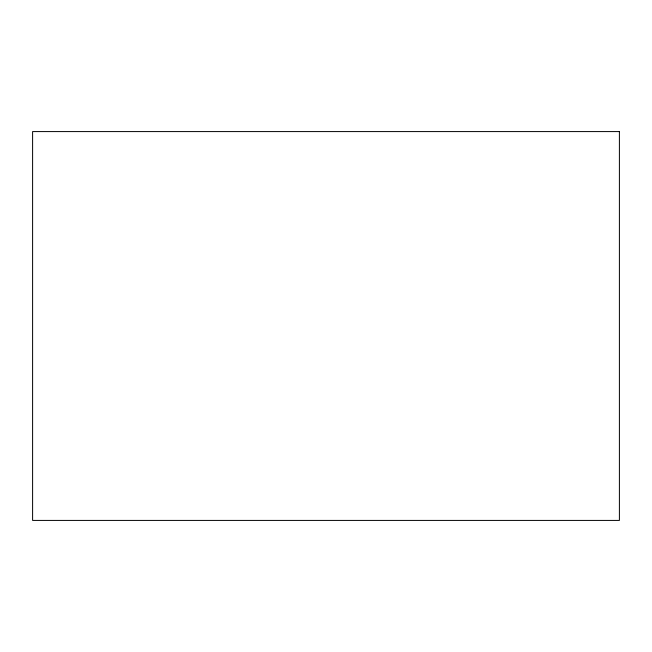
<?xml version="1.0" encoding="UTF-8"?>
<svg xmlns="http://www.w3.org/2000/svg" width="652" height="652" viewBox="0 0 652 652"><rect width="100%" height="100%" fill="white"/><g stroke="black" fill="none" stroke-linecap="round" stroke-linejoin="round"><path stroke-width="0.98" d="M619.4 131.582L32.6 131.582L32.6 520.418L619.4 520.418L619.4 131.582"/></g></svg>
